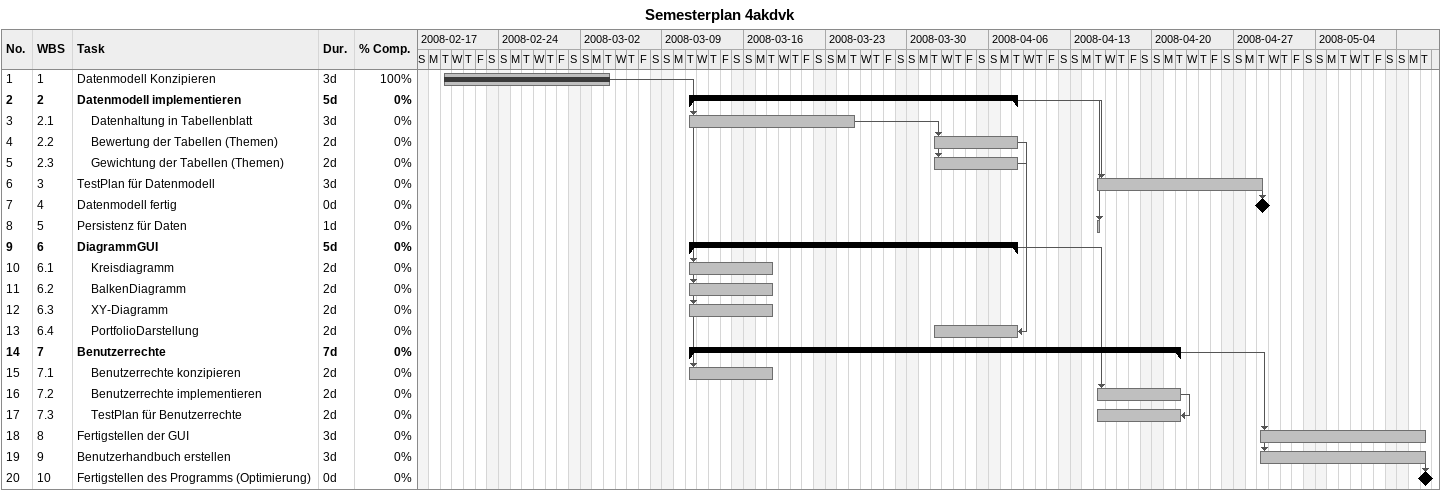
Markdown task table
Semesterplan 4akdvk

| ID | WBS | Task | Duration | Start | Finish | Predecessors | % complete |
|---|---|---|---|---|---|---|---|
| 1 | 1 | Datenmodell Konzipieren | 3d | 2008-02-19 | 2008-03-04 |  | 100 |
| 2 | 2 | **Datenmodell implementieren** | 5d | 2008-03-11 | 2008-04-08 |  | 0 |
| 3 | 2.1 | Datenhaltung in Tabellenblatt | 3d | 2008-03-11 | 2008-03-25 | 1 | 0 |
| 4 | 2.2 | Bewertung der Tabellen (Themen) | 2d | 2008-04-01 | 2008-04-08 | 3 | 0 |
| 5 | 2.3 | Gewichtung der Tabellen (Themen) | 2d | 2008-04-01 | 2008-04-08 | 3 | 0 |
| 6 | 3 | TestPlan für Datenmodell | 3d | 2008-04-15 | 2008-04-29 | 2 | 0 |
| 7 | 4 | Datenmodell fertig | 0d | 2008-04-29 | 2008-04-29 | 6 | 0 |
| 8 | 5 | Persistenz für Daten | 1d | 2008-04-15 | 2008-04-15 | 2 | 0 |
| 9 | 6 | **DiagrammGUI** | 5d | 2008-03-11 | 2008-04-08 |  | 0 |
| 10 | 6.1 | Kreisdiagramm | 2d | 2008-03-11 | 2008-03-18 | 1 | 0 |
| 11 | 6.2 | BalkenDiagramm | 2d | 2008-03-11 | 2008-03-18 | 1 | 0 |
| 12 | 6.3 | XY-Diagramm | 2d | 2008-03-11 | 2008-03-18 | 1 | 0 |
| 13 | 6.4 | PortfolioDarstellung | 2d | 2008-04-01 | 2008-04-08 | 4FF, 5FF | 0 |
| 14 | 7 | **Benutzerrechte** | 7d | 2008-03-11 | 2008-04-22 |  | 0 |
| 15 | 7.1 | Benutzerrechte konzipieren | 2d | 2008-03-11 | 2008-03-18 | 1 | 0 |
| 16 | 7.2 | Benutzerrechte implementieren | 2d | 2008-04-15 | 2008-04-22 | 9 | 0 |
| 17 | 7.3 | TestPlan für Benutzerrechte | 2d | 2008-04-15 | 2008-04-22 | 16FF | 0 |
| 18 | 8 | Fertigstellen der GUI | 3d | 2008-04-29 | 2008-05-13 | 14 | 0 |
| 19 | 9 | Benutzerhandbuch erstellen | 3d | 2008-04-29 | 2008-05-13 | 14 | 0 |
| 20 | 10 | Fertigstellen des Programms (Optimierung) | 0d | 2008-05-13 | 2008-05-13 | 19 | 0 |
